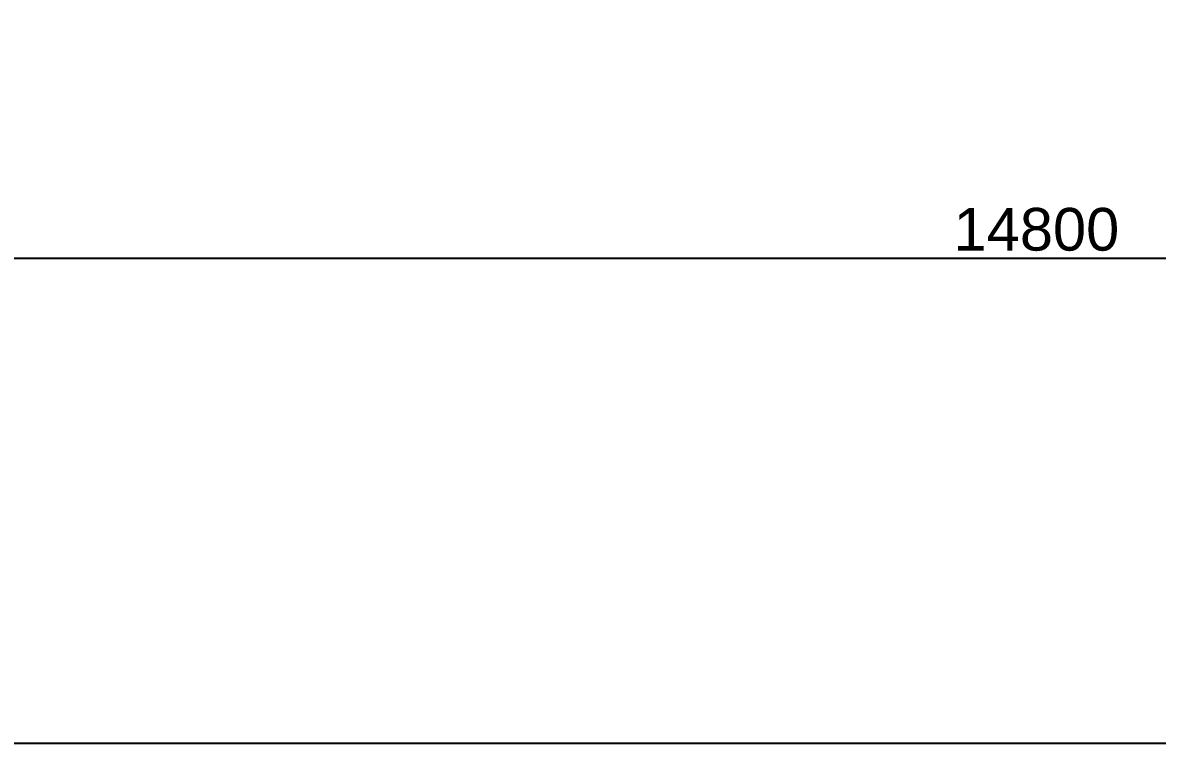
# Model space of a CAD drawing. Header units: millimetres. Extents: x 663313 to 1226001, y 1431724 to 1620898.
# Drawn here: x 803691 to 807682, y 1505819 to 1508353 of the extents above; entities that cross this region are included whole.
import ezdxf

# ---------------------------------------------------------------- set-up
doc = ezdxf.new("R2010")
doc.units = ezdxf.units.MM
doc.layers.add('000 - D I M', color=7, linetype='Continuous')
doc.layers.add('_PP-Dim', color=7, linetype='Continuous')
doc.styles.add('FAMELINE_FOR_CKST', font='arial.ttf')
doc.dimstyles.new('FAMELINE-CKST_C-C', dxfattribs={"dimtxt": 0.3, "dimasz": 0.15, "dimexe": 0.1, "dimexo": 0.1, "dimgap": 0.05, "dimtad": 1, "dimzin": 0, "dimdsep": 46, "dimtxsty": 'FAMELINE_FOR_CKST', "dimblk": 'ORIGIN', "dimblk1": 'ORIGIN', "dimblk2": 'ORIGIN', "dimsah": 1, "dimcen": 0.1, "dimdle": 0.1, "dimclrd": 7, "dimclre": 7, "dimclrt": 7, "dimadec": 0, "dimazin": 0, "dimtfac": 1, "dimtix": 1, "dimtmove": 2, "dimatfit": 3, "dimfxl": 1, "dimtolj": 1, "dimtzin": 0, "dimlwd": -1, "dimlwe": -1, "dimarcsym": 0})

# ---------------------------------------------------------------- blocks, each defined once
blk = doc.blocks.new('A$Cbc3bdfda')
at = {"layer": 'Defpoints', "color": 7}
blk.add_lwpolyline([(0, -400), (775, -400), (775, 0), (0, 0)], close=True, dxfattribs=at)
blk = doc.blocks.new('_Origin')
at = {"color": 7, "linetype": 'ByBlock', "lineweight": -2}
blk.add_line((0, 0), (-1, 0), dxfattribs=at)
blk.add_circle((0, 0), 0.5, dxfattribs=at)
blk = doc.blocks.new('*D4809')
at = {"layer": '000 - D I M', "color": 7, "transparency": 16777216}
for p, q in [((0, 100150), (0, 99868.8)), ((14800, 100150), (14800, 99868.8)), ((14725, 99918.8), (75, 99918.8))]:
    blk.add_line(p, q, dxfattribs=at)
at = {"layer": 'Defpoints', "color": 7, "transparency": 16777216}
for p in [(0, 100200), (14800, 100200), (0, 99918.8)]:
    blk.add_point(p, dxfattribs=at)
at = {"layer": '000 - D I M', "color": 7, "transparency": 16777216, "xscale": 75, "yscale": 75, "zscale": 75, "rotation": 180}
blk.add_blockref('_Origin', (0, 99918.8), dxfattribs=at)
at = {"layer": '000 - D I M', "color": 7, "transparency": 16777216, "xscale": 75, "yscale": 75, "zscale": 75}
blk.add_blockref('_Origin', (14800, 99918.8), dxfattribs=at)
at = {"layer": '000 - D I M', "color": 7, "transparency": 16777216, "insert": (7400, 100020.3), "char_height": 150, "attachment_point": 5, "style": 'FAMELINE_FOR_CKST'}
blk.add_mtext('\\A1;14800', dxfattribs=at)
blk = doc.blocks.new('W-1-PP18-ST_ENT4_REV00_20260602-143416_ELEVATION_1_DIMS')
at = {"layer": '000 - D I M', "color": 7}
dim = blk.add_linear_dim(base=(0, 99918.8), p1=(14800, 100200), p2=(0, 100200), dimstyle='FAMELINE-CKST_C-C', override={"dimscale": 500, "dimdec": 0, "dimlfac": 1, "dimclrd": 7, "dimclre": 7, "dimclrt": 7}, dxfattribs=at)
dim.commit()
dim.dimension.update_dxf_attribs({"geometry": '*D4809', "text_midpoint": (7400, 100020.3)})

msp = doc.modelspace()

# ---------------------------------------------------------------- block references
at = {"color": 7}
msp.add_blockref('W-1-PP18-ST_ENT4_REV00_20260602-143416_ELEVATION_1_DIMS', (799856.9923, 1407605.0011), dxfattribs=at)
at = {"layer": '_PP-Dim', "color": 7, "xscale": 50, "yscale": 50, "zscale": 50}
msp.add_blockref('A$Cbc3bdfda', (787862.5634, 1525819.1136), dxfattribs=at)

doc.saveas('drawing.dxf')
